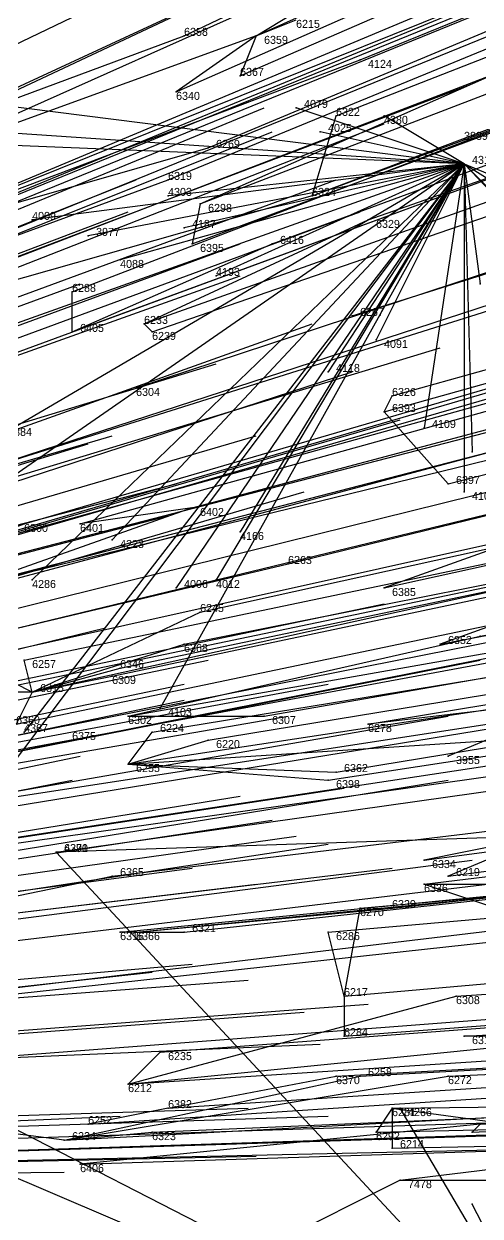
# Model space of a CAD drawing. Extents: x -0.5 to 0.59, y -0.5 to 0.59.
# Drawn here: x 0.305 to 0.362, y -0.0005 to 0.1485 of the extents above; entities that cross this region are included whole.
import ezdxf

# ---------------------------------------------------------------- set-up
doc = ezdxf.new("R2010")
doc.units = 0
for name, color, linetype in [('Facilities', 3, 'CONTINUOUS'), ('Facilities_lines', 3, 'CONTINUOUS'), ('Normals', 1, 'CONTINUOUS'), ('Source_points', 5, 'CONTINUOUS'), ('Text', 3, 'CONTINUOUS')]:
    doc.layers.add(name, color=color, linetype=linetype)

msp = doc.modelspace()

# ---------------------------------------------------------------- linework, layer by layer
at = {"layer": 'Facilities', "color": 3}
for p in [(0.334, 0.147, -0.913), (0.36, 0.131, -1.25), (0.341, 0.127, -0.909), (0.327, 0.126, -0.876), (0.346, 0.112, -0.91), (0.32, 0.111, -0.846), (0.311, 0.11, -0.826), (0.319, 0.103, -0.838), (0.35, 0.1, -0.911), (0.326, 0.088, -0.844), (0.306, 0.065, -0.783), (0.318, 0.062, -0.809), (0.318, 0.056, -0.808), (0.355, 0.041, -0.893), (0.319, 0.035, -0.801), (0.345, 0.027, -0.864), (0.318, 0.016, -0.795), (0.323, 0.013, -0.808), (0.351, 0.013, -0.877), (0.362, 0.011, -0.906), (0.31, 0.009, -0.776), (0.352, 0.004, -0.881)]:
    msp.add_point(p, dxfattribs=at)
at = {"layer": 'Facilities_lines', "color": 3}
for p, q in [((0.334, 0.147, -0.913), (0.357, 0.161, -0.978)), ((0.286, 0.121, -0.778), (0.373, 0.156, -1.011)), ((0.334, 0.147, -0.913), (0.339, 0.149, -0.924)), ((0.29, 0.134, -0.798), (0.325, 0.147, -0.892)), ((0.334, 0.147, -0.913), (0.29, 0.131, -0.796)), ((0.334, 0.147, -0.913), (0.324, 0.14, -0.881)), ((0.334, 0.147, -0.913), (0.332, 0.142, -0.902)), ((0.327, 0.126, -0.876), (0.37, 0.145, -0.993)), ((0.286, 0.121, -0.778), (0.347, 0.144, -0.94)), ((0.36, 0.131, -1.25), (0.289, 0.14, -1.25)), ((0.36, 0.131, -1.25), (0.339, 0.138, -1.25)), ((0.341, 0.127, -0.909), (0.344, 0.137, -0.926)), ((0.36, 0.131, -1.25), (0.35, 0.137, -1.25)), ((0.36, 0.131, -1.25), (0.301, 0.135, -1.25)), ((0.36, 0.131, -1.25), (0.342, 0.135, -1.25)), ((0.286, 0.121, -0.778), (0.328, 0.133, -0.885)), ((0.36, 0.131, -1.25), (0.287, 0.134, -1.25)), ((0.341, 0.127, -0.909), (0.36, 0.134, -0.96)), ((0.36, 0.131, -1.25), (0.295, 0.086, -1.25)), ((0.36, 0.131, -1.25), (0.301, 0.11, -1.25)), ((0.36, 0.131, -1.25), (0.302, 0.054, -1.25)), ((0.36, 0.131, -1.25), (0.302, 0.097, -1.25)), ((0.36, 0.131, -1.25), (0.305, 0.06, -1.25)), ((0.36, 0.131, -1.25), (0.306, 0.124, -1.25)), ((0.36, 0.131, -1.25), (0.306, 0.079, -1.25)), ((0.36, 0.131, -1.25), (0.313, 0.122, -1.25)), ((0.36, 0.131, -1.25), (0.316, 0.084, -1.25)), ((0.36, 0.131, -1.25), (0.317, 0.119, -1.25)), ((0.36, 0.131, -1.25), (0.322, 0.063, -1.25)), ((0.36, 0.131, -1.25), (0.323, 0.127, -1.25)), ((0.36, 0.131, -1.25), (0.324, 0.078, -1.25)), ((0.36, 0.131, -1.25), (0.325, 0.123, -1.25)), ((0.36, 0.131, -1.25), (0.329, 0.079, -1.25)), ((0.36, 0.131, -1.25), (0.329, 0.117, -1.25)), ((0.36, 0.131, -1.25), (0.332, 0.085, -1.25)), ((0.36, 0.131, -1.25), (0.343, 0.105, -1.25)), ((0.36, 0.131, -1.25), (0.349, 0.109, -1.25)), ((0.36, 0.131, -1.25), (0.355, 0.098, -1.25)), ((0.36, 0.131, -1.25), (0.362, 0.116, -1.25)), ((0.36, 0.131, -1.25), (0.36, 0.09, -1.25)), ((0.36, 0.131, -1.25), (0.377, 0.124, -1.25)), ((0.36, 0.131, -1.25), (0.361, 0.095, -1.25)), ((0.36, 0.131, -1.25), (0.382, 0.108, -1.25)), ((0.36, 0.131, -1.25), (0.368, 0.126, -1.25)), ((0.36, 0.131, -1.25), (0.375, 0.116, -1.25)), ((0.282, 0.114, -0.761), (0.323, 0.129, -0.869)), ((0.341, 0.127, -0.909), (0.274, 0.108, -0.736)), ((0.327, 0.126, -0.876), (0.326, 0.121, -0.869)), ((0.32, 0.111, -0.846), (0.348, 0.124, -0.924)), ((0.311, 0.11, -0.826), (0.336, 0.121, -0.894)), ((0.311, 0.11, -0.826), (0.311, 0.115, -0.828)), ((0.32, 0.111, -0.846), (0.321, 0.11, -0.847)), ((0.35, 0.1, -0.911), (0.351, 0.102, -0.914)), ((0.35, 0.1, -0.911), (0.358, 0.091, -0.925)), ((0.326, 0.088, -0.844), (0.292, 0.076, -0.754)), ((0.326, 0.088, -0.844), (0.312, 0.086, -0.809)), ((0.294, 0.082, -0.763), (0.305, 0.086, -0.792)), ((0.364, 0.083, -0.934), (0.35, 0.078, -0.897)), ((0.3, 0.072, -0.772), (0.338, 0.081, -0.868)), ((0.408, 0.078, -1.25), (0.358, 0.057, -1.25)), ((0.371, 0.076, -0.946), (0.357, 0.071, -0.911)), ((0.306, 0.065, -0.783), (0.327, 0.075, -0.838)), ((0.318, 0.062, -0.809), (0.362, 0.072, -0.923)), ((0.306, 0.065, -0.783), (0.325, 0.071, -0.831)), ((0.306, 0.065, -0.783), (0.298, 0.069, -0.764)), ((0.306, 0.065, -0.783), (0.305, 0.069, -0.782)), ((0.306, 0.065, -0.783), (0.317, 0.068, -0.81)), ((0.306, 0.065, -0.783), (0.316, 0.067, -0.806)), ((0.391, 0.066, -0.992), (0.348, 0.061, -0.883)), ((0.306, 0.065, -0.783), (0.3, 0.065, -0.769)), ((0.306, 0.065, -0.783), (0.304, 0.061, -0.775)), ((0.318, 0.062, -0.809), (0.335, 0.062, -0.852)), ((0.318, 0.056, -0.808), (0.321, 0.06, -0.816)), ((0.271, 0.051, -0.69), (0.311, 0.059, -0.791)), ((0.318, 0.056, -0.808), (0.364, 0.059, -0.922)), ((0.318, 0.056, -0.808), (0.328, 0.059, -0.833)), ((0.318, 0.056, -0.808), (0.344, 0.055, -0.872)), ((0.318, 0.056, -0.808), (0.343, 0.054, -0.869)), ((0.37, 0.047, -0.931), (0.309, 0.045, -0.781)), ((0.37, 0.047, -0.931), (0.355, 0.044, -0.895)), ((0.37, 0.047, -0.931), (0.358, 0.042, -0.902)), ((0.375, -0.026, -1.25), (0.309, 0.045, -1.25)), ((0.268, 0.032, -0.676), (0.316, 0.042, -0.797)), ((0.355, 0.041, -0.893), (0.366, 0.041, -0.921)), ((0.355, 0.041, -0.893), (0.37, 0.036, -0.929)), ((0.319, 0.035, -0.801), (0.351, 0.038, -0.882)), ((0.345, 0.027, -0.864), (0.347, 0.038, -0.872)), ((0.319, 0.035, -0.801), (0.317, 0.035, -0.796)), ((0.319, 0.035, -0.801), (0.325, 0.035, -0.818)), ((0.345, 0.027, -0.864), (0.343, 0.035, -0.862)), ((0.318, 0.016, -0.795), (0.359, 0.027, -0.899)), ((0.345, 0.027, -0.864), (0.345, 0.022, -0.864)), ((0.318, 0.016, -0.795), (0.378, 0.022, -0.946)), ((0.368, 0.022, -0.921), (0.36, 0.022, -0.902)), ((0.375, -0.026, -1.25), (0.285, 0.02, -1.25)), ((0.318, 0.016, -0.795), (0.322, 0.02, -0.807)), ((0.31, 0.009, -0.776), (0.249, 0.017, -0.625)), ((0.31, 0.009, -0.776), (0.347, 0.017, -0.869)), ((0.31, 0.009, -0.776), (0.358, 0.017, -0.896)), ((0.323, 0.013, -0.808), (0.344, 0.017, -0.861)), ((0.362, 0.011, -0.906), (0.395, 0.016, -0.989)), ((0.323, 0.013, -0.808), (0.313, 0.011, -0.782)), ((0.351, 0.013, -0.877), (0.349, 0.01, -0.872)), ((0.351, 0.013, -0.877), (0.351, 0.008, -0.878)), ((0.351, 0.013, -0.877), (0.38, 0.009, -0.951)), ((0.375, -0.026, -1.25), (0.352, 0.013, -1.25)), ((0.362, 0.011, -0.906), (0.312, 0.006, -0.78)), ((0.362, 0.011, -0.906), (0.361, 0.01, -0.904)), ((0.375, -0.026, -1.25), (0.293, 0.009, -1.25)), ((0.31, 0.009, -0.776), (0.321, 0.01, -0.802)), ((0.352, 0.004, -0.881), (0.393, 0.009, -0.983)), ((0.352, 0.004, -0.881), (0.334, -0.005, -0.836)), ((0.352, 0.004, -0.881), (0.41, 0.004, -1.024)), ((0.375, -0.026, -1.25), (0.361, 0.001, -1.25))]:
    msp.add_line(p, q, dxfattribs=at)
at = {"layer": 'Normals', "color": 1}
for p, q in [((0.325, 0.147, -0.892), (0.409, 0.187, -0.854)), ((0.334, 0.147, -0.913), (0.419, 0.185, -0.876)), ((0.332, 0.142, -0.902), (0.417, 0.179, -0.864)), ((0.347, 0.144, -0.94), (0.433, 0.179, -0.903)), ((0.324, 0.14, -0.881), (0.408, 0.177, -0.843)), ((0.293, 0.135, -0.808), (0.378, 0.175, -0.771)), ((0.29, 0.134, -0.798), (0.374, 0.173, -0.762)), ((0.344, 0.137, -0.926), (0.431, 0.171, -0.889)), ((0.29, 0.131, -0.796), (0.375, 0.169, -0.759)), ((0.328, 0.133, -0.885), (0.414, 0.169, -0.848)), ((0.36, 0.134, -0.96), (0.447, 0.167, -0.923)), ((0.323, 0.129, -0.869), (0.408, 0.164, -0.831)), ((0.341, 0.127, -0.909), (0.428, 0.16, -0.873)), ((0.246, 0.118, -0.682), (0.329, 0.158, -0.644)), ((0.296, 0.123, -0.8), (0.382, 0.158, -0.763)), ((0.327, 0.126, -0.876), (0.413, 0.159, -0.838)), ((0.286, 0.121, -0.778), (0.372, 0.157, -0.741)), ((0.289, 0.121, -0.783), (0.375, 0.156, -0.746)), ((0.348, 0.124, -0.924), (0.436, 0.155, -0.888)), ((0.326, 0.121, -0.869), (0.412, 0.153, -0.831)), ((0.336, 0.121, -0.894), (0.423, 0.153, -0.856)), ((0.274, 0.115, -0.742), (0.359, 0.15, -0.704)), ((0.282, 0.114, -0.761), (0.368, 0.149, -0.723)), ((0.311, 0.115, -0.828), (0.397, 0.148, -0.791)), ((0.285, 0.112, -0.765), (0.371, 0.145, -0.728)), ((0.311, 0.11, -0.826), (0.398, 0.142, -0.788)), ((0.32, 0.111, -0.846), (0.407, 0.142, -0.809)), ((0.274, 0.108, -0.736), (0.361, 0.141, -0.7)), ((0.321, 0.11, -0.847), (0.408, 0.14, -0.81)), ((0.346, 0.112, -0.91), (0.435, 0.14, -0.872)), ((0.25, 0.103, -0.676), (0.335, 0.138, -0.638)), ((0.339, 0.138, -1.25), (0.339, 0.138, -1.15)), ((0.263, 0.102, -0.706), (0.35, 0.136, -0.669)), ((0.35, 0.137, -1.25), (0.35, 0.137, -1.15)), ((0.251, 0.101, -0.675), (0.336, 0.135, -0.637)), ((0.292, 0.103, -0.774), (0.379, 0.135, -0.737)), ((0.342, 0.135, -1.25), (0.342, 0.135, -1.15)), ((0.319, 0.103, -0.838), (0.407, 0.132, -0.801)), ((0.36, 0.131, -1.25), (0.36, 0.131, -1.15)), ((0.233, 0.095, -0.63), (0.319, 0.129, -0.592)), ((0.257, 0.097, -0.686), (0.344, 0.129, -0.648)), ((0.323, 0.127, -1.25), (0.323, 0.127, -1.15)), ((0.351, 0.102, -0.914), (0.44, 0.127, -0.875)), ((0.231, 0.092, -0.622), (0.318, 0.125, -0.585)), ((0.26, 0.093, -0.689), (0.347, 0.125, -0.652)), ((0.306, 0.124, -1.25), (0.306, 0.124, -1.15)), ((0.35, 0.1, -0.911), (0.439, 0.125, -0.873)), ((0.325, 0.123, -1.25), (0.325, 0.123, -1.15)), ((0.245, 0.089, -0.652), (0.332, 0.121, -0.615)), ((0.313, 0.122, -1.25), (0.313, 0.122, -1.15)), ((0.291, 0.09, -0.762), (0.38, 0.118, -0.725)), ((0.317, 0.119, -1.25), (0.317, 0.119, -1.15)), ((0.245, 0.086, -0.648), (0.332, 0.117, -0.61)), ((0.329, 0.117, -1.25), (0.329, 0.117, -1.15)), ((0.224, 0.084, -0.598), (0.312, 0.116, -0.562)), ((0.282, 0.087, -0.739), (0.371, 0.116, -0.702)), ((0.362, 0.116, -1.25), (0.362, 0.116, -1.15)), ((0.358, 0.091, -0.925), (0.448, 0.114, -0.886)), ((0.305, 0.086, -0.792), (0.394, 0.112, -0.755)), ((0.326, 0.088, -0.844), (0.416, 0.112, -0.808)), ((0.254, 0.08, -0.667), (0.341, 0.111, -0.628)), ((0.312, 0.086, -0.809), (0.402, 0.111, -0.772)), ((0.349, 0.109, -1.25), (0.349, 0.109, -1.15)), ((0.268, 0.081, -0.699), (0.357, 0.108, -0.662)), ((0.293, 0.082, -0.761), (0.382, 0.108, -0.724)), ((0.24, 0.079, -0.632), (0.329, 0.106, -0.594)), ((0.288, 0.08, -0.748), (0.378, 0.106, -0.711)), ((0.294, 0.082, -0.763), (0.384, 0.107, -0.726)), ((0.257, 0.076, -0.671), (0.346, 0.105, -0.634)), ((0.343, 0.105, -1.25), (0.343, 0.105, -1.15)), ((0.338, 0.081, -0.868), (0.428, 0.103, -0.831)), ((0.292, 0.076, -0.754), (0.382, 0.1, -0.717)), ((0.263, 0.073, -0.682), (0.352, 0.099, -0.645)), ((0.227, 0.071, -0.594), (0.316, 0.097, -0.557)), ((0.245, 0.071, -0.639), (0.334, 0.097, -0.602)), ((0.276, 0.075, -0.714), (0.365, 0.098, -0.676)), ((0.35, 0.078, -0.897), (0.44, 0.098, -0.859)), ((0.355, 0.098, -1.25), (0.355, 0.098, -1.15)), ((0.224, 0.069, -0.586), (0.313, 0.096, -0.549)), ((0.278, 0.073, -0.718), (0.367, 0.096, -0.68)), ((0.273, 0.072, -0.706), (0.363, 0.094, -0.668)), ((0.3, 0.072, -0.772), (0.391, 0.094, -0.736)), ((0.327, 0.075, -0.838), (0.418, 0.095, -0.801)), ((0.361, 0.095, -1.25), (0.361, 0.095, -1.15)), ((0.235, 0.068, -0.611), (0.324, 0.091, -0.573)), ((0.278, 0.069, -0.715), (0.367, 0.091, -0.677)), ((0.251, 0.064, -0.648), (0.34, 0.09, -0.61)), ((0.36, 0.09, -1.25), (0.36, 0.09, -1.15)), ((0.298, 0.069, -0.764), (0.388, 0.089, -0.727)), ((0.305, 0.069, -0.782), (0.396, 0.088, -0.745)), ((0.325, 0.071, -0.831), (0.416, 0.089, -0.795)), ((0.357, 0.071, -0.911), (0.448, 0.088, -0.873)), ((0.362, 0.072, -0.923), (0.454, 0.088, -0.886)), ((0.234, 0.064, -0.606), (0.323, 0.087, -0.568)), ((0.317, 0.068, -0.81), (0.408, 0.087, -0.772)), ((0.306, 0.065, -0.783), (0.397, 0.085, -0.746)), ((0.316, 0.067, -0.806), (0.406, 0.086, -0.769)), ((0.332, 0.085, -1.25), (0.332, 0.085, -1.15)), ((0.3, 0.065, -0.769), (0.391, 0.084, -0.732)), ((0.316, 0.084, -1.25), (0.316, 0.084, -1.15)), ((0.304, 0.061, -0.775), (0.395, 0.08, -0.738)), ((0.306, 0.079, -1.25), (0.306, 0.079, -1.15)), ((0.329, 0.079, -1.25), (0.329, 0.079, -1.15)), ((0.318, 0.062, -0.809), (0.409, 0.078, -0.773)), ((0.324, 0.078, -1.25), (0.324, 0.078, -1.15)), ((0.335, 0.062, -0.852), (0.427, 0.078, -0.815)), ((0.259, 0.057, -0.663), (0.35, 0.076, -0.627)), ((0.311, 0.059, -0.791), (0.402, 0.077, -0.754)), ((0.348, 0.061, -0.883), (0.439, 0.076, -0.845)), ((0.321, 0.06, -0.816), (0.413, 0.075, -0.78)), ((0.286, 0.056, -0.729), (0.377, 0.074, -0.691)), ((0.328, 0.059, -0.833), (0.42, 0.074, -0.796)), ((0.225, 0.051, -0.577), (0.315, 0.073, -0.539)), ((0.289, 0.055, -0.737), (0.381, 0.072, -0.699)), ((0.237, 0.05, -0.606), (0.328, 0.069, -0.569)), ((0.271, 0.051, -0.69), (0.362, 0.069, -0.652)), ((0.318, 0.056, -0.808), (0.41, 0.07, -0.771)), ((0.344, 0.055, -0.872), (0.436, 0.07, -0.834)), ((0.343, 0.054, -0.869), (0.435, 0.068, -0.832)), ((0.234, 0.047, -0.598), (0.325, 0.066, -0.56)), ((0.252, 0.049, -0.641), (0.343, 0.066, -0.604)), ((0.298, 0.051, -0.755), (0.389, 0.065, -0.717)), ((0.234, 0.045, -0.596), (0.325, 0.064, -0.559)), ((0.293, 0.049, -0.744), (0.385, 0.064, -0.706)), ((0.322, 0.063, -1.25), (0.322, 0.063, -1.15)), ((0.246, 0.046, -0.626), (0.338, 0.062, -0.589)), ((0.266, 0.046, -0.676), (0.358, 0.062, -0.639)), ((0.305, 0.06, -1.25), (0.305, 0.06, -1.15)), ((0.292, 0.045, -0.74), (0.384, 0.059, -0.702)), ((0.222, 0.038, -0.563), (0.312, 0.057, -0.525)), ((0.289, 0.044, -0.731), (0.381, 0.057, -0.693)), ((0.309, 0.045, -0.781), (0.401, 0.058, -0.744)), ((0.358, 0.057, -1.25), (0.358, 0.057, -1.15)), ((0.355, 0.044, -0.895), (0.447, 0.056, -0.857)), ((0.22, 0.036, -0.558), (0.311, 0.054, -0.521)), ((0.266, 0.039, -0.673), (0.358, 0.054, -0.636)), ((0.358, 0.042, -0.902), (0.45, 0.054, -0.864)), ((0.253, 0.039, -0.64), (0.345, 0.053, -0.604)), ((0.316, 0.042, -0.797), (0.408, 0.053, -0.76)), ((0.24, 0.037, -0.608), (0.332, 0.052, -0.571)), ((0.355, 0.041, -0.893), (0.447, 0.052, -0.856)), ((0.244, 0.035, -0.617), (0.336, 0.049, -0.579)), ((0.351, 0.038, -0.882), (0.443, 0.048, -0.844)), ((0.247, 0.034, -0.623), (0.339, 0.047, -0.585)), ((0.251, 0.032, -0.633), (0.343, 0.046, -0.596)), ((0.309, 0.045, -1.25), (0.309, 0.045, -1.15)), ((0.325, 0.035, -0.818), (0.417, 0.045, -0.78)), ((0.347, 0.038, -0.872), (0.439, 0.046, -0.834)), ((0.268, 0.032, -0.676), (0.361, 0.044, -0.639)), ((0.296, 0.033, -0.746), (0.388, 0.044, -0.708)), ((0.317, 0.035, -0.796), (0.409, 0.044, -0.759)), ((0.319, 0.035, -0.801), (0.411, 0.044, -0.764)), ((0.235, 0.031, -0.592), (0.326, 0.043, -0.554)), ((0.259, 0.032, -0.652), (0.351, 0.043, -0.616)), ((0.343, 0.035, -0.862), (0.435, 0.043, -0.824)), ((0.242, 0.03, -0.61), (0.334, 0.041, -0.572)), ((0.295, 0.027, -0.742), (0.387, 0.038, -0.704)), ((0.292, 0.026, -0.733), (0.384, 0.036, -0.696)), ((0.345, 0.027, -0.864), (0.437, 0.035, -0.826)), ((0.359, 0.027, -0.899), (0.451, 0.033, -0.861)), ((0.23, 0.02, -0.577), (0.321, 0.03, -0.538)), ((0.235, 0.023, -0.59), (0.326, 0.031, -0.551)), ((0.241, 0.022, -0.605), (0.333, 0.029, -0.567)), ((0.345, 0.022, -0.864), (0.437, 0.029, -0.826)), ((0.322, 0.02, -0.807), (0.415, 0.027, -0.77)), ((0.36, 0.022, -0.902), (0.453, 0.027, -0.865)), ((0.255, 0.019, -0.64), (0.348, 0.026, -0.604)), ((0.247, 0.018, -0.62), (0.34, 0.025, -0.583)), ((0.283, 0.018, -0.708), (0.375, 0.025, -0.67)), ((0.249, 0.017, -0.625), (0.342, 0.021, -0.588)), ((0.318, 0.016, -0.795), (0.41, 0.022, -0.759)), ((0.344, 0.017, -0.861), (0.436, 0.022, -0.823)), ((0.347, 0.017, -0.869), (0.44, 0.022, -0.832)), ((0.358, 0.017, -0.896), (0.451, 0.021, -0.858)), ((0.323, 0.013, -0.808), (0.415, 0.019, -0.77)), ((0.313, 0.011, -0.782), (0.405, 0.017, -0.745)), ((0.31, 0.009, -0.776), (0.403, 0.014, -0.739)), ((0.321, 0.01, -0.802), (0.413, 0.014, -0.765)), ((0.351, 0.013, -0.877), (0.444, 0.014, -0.84)), ((0.361, 0.01, -0.904), (0.454, 0.014, -0.867)), ((0.362, 0.011, -0.906), (0.455, 0.014, -0.869)), ((0.225, 0.008, -0.563), (0.317, 0.012, -0.524)), ((0.24, 0.01, -0.601), (0.333, 0.013, -0.563)), ((0.25, 0.009, -0.626), (0.343, 0.012, -0.589)), ((0.297, 0.009, -0.742), (0.389, 0.012, -0.704)), ((0.349, 0.01, -0.872), (0.441, 0.012, -0.835)), ((0.352, 0.013, -1.25), (0.352, 0.013, -1.15)), ((0.281, 0.007, -0.702), (0.373, 0.01, -0.664)), ((0.284, 0.007, -0.711), (0.377, 0.01, -0.672)), ((0.312, 0.006, -0.78), (0.405, 0.009, -0.743)), ((0.351, 0.008, -0.878), (0.444, 0.01, -0.841)), ((0.282, 0.006, -0.705), (0.374, 0.008, -0.667)), ((0.241, 0.005, -0.603), (0.334, 0.007, -0.565)), ((0.217, 0.004, -0.544), (0.31, 0.005, -0.507)), ((0.352, 0.004, -0.881), (0.445, 0.004, -0.844)), ((0.361, 0.001, -1.25), (0.361, 0.001, -1.15))]:
    msp.add_line(p, q, dxfattribs=at)
at = {"layer": 'Source_points', "color": 5}
for p in [(0.325, 0.147, -0.892), (0.347, 0.144, -0.94), (0.332, 0.142, -0.902), (0.324, 0.14, -0.881), (0.339, 0.138, -1.25), (0.344, 0.137, -0.926), (0.35, 0.137, -1.25), (0.342, 0.135, -1.25), (0.328, 0.133, -0.885), (0.36, 0.134, -0.96), (0.323, 0.129, -0.869), (0.323, 0.127, -1.25), (0.306, 0.124, -1.25), (0.348, 0.124, -0.924), (0.325, 0.123, -1.25), (0.313, 0.122, -1.25), (0.326, 0.121, -0.869), (0.336, 0.121, -0.894), (0.317, 0.119, -1.25), (0.329, 0.117, -1.25), (0.311, 0.115, -0.828), (0.362, 0.116, -1.25), (0.321, 0.11, -0.847), (0.349, 0.109, -1.25), (0.343, 0.105, -1.25), (0.351, 0.102, -0.914), (0.355, 0.098, -1.25), (0.361, 0.095, -1.25), (0.358, 0.091, -0.925), (0.36, 0.09, -1.25), (0.305, 0.086, -0.792), (0.312, 0.086, -0.809), (0.332, 0.085, -1.25), (0.316, 0.084, -1.25), (0.338, 0.081, -0.868), (0.306, 0.079, -1.25), (0.329, 0.079, -1.25), (0.324, 0.078, -1.25), (0.35, 0.078, -0.897), (0.327, 0.075, -0.838), (0.362, 0.072, -0.923), (0.325, 0.071, -0.831), (0.357, 0.071, -0.911), (0.305, 0.069, -0.782), (0.317, 0.068, -0.81), (0.316, 0.067, -0.806), (0.322, 0.063, -1.25), (0.335, 0.062, -0.852), (0.305, 0.06, -1.25), (0.321, 0.06, -0.816), (0.348, 0.061, -0.883), (0.311, 0.059, -0.791), (0.328, 0.059, -0.833), (0.358, 0.057, -1.25), (0.343, 0.054, -0.869), (0.344, 0.055, -0.872), (0.309, 0.045, -1.25), (0.309, 0.045, -0.781), (0.355, 0.044, -0.895), (0.316, 0.042, -0.797), (0.358, 0.042, -0.902), (0.347, 0.038, -0.872), (0.351, 0.038, -0.882), (0.317, 0.035, -0.796), (0.325, 0.035, -0.818), (0.343, 0.035, -0.862), (0.359, 0.027, -0.899), (0.345, 0.022, -0.864), (0.36, 0.022, -0.902), (0.322, 0.02, -0.807), (0.344, 0.017, -0.861), (0.347, 0.017, -0.869), (0.358, 0.017, -0.896), (0.352, 0.013, -1.25), (0.313, 0.011, -0.782), (0.321, 0.01, -0.802), (0.349, 0.01, -0.872), (0.361, 0.01, -0.904), (0.351, 0.008, -0.878), (0.312, 0.006, -0.78), (0.361, 0.001, -1.25)]:
    msp.add_point(p, dxfattribs=at)

# ---------------------------------------------------------------- texts
at = {"layer": 'Text', "color": 3}
for s, p in [('6215', (0.339, 0.148, -0.924)), ('6358', (0.325, 0.147, -0.892)), ('6359', (0.335, 0.146, -0.913)), ('4124', (0.348, 0.143, -0.94)), ('6367', (0.332, 0.142, -0.902)), ('6340', (0.324, 0.139, -0.881)), ('4079', (0.34, 0.138, -1.25)), ('6322', (0.344, 0.137, -0.926)), ('4025', (0.343, 0.135, -1.25)), ('4380', (0.35, 0.136, -1.25)), ('3889', (0.36, 0.134, -0.96)), ('6269', (0.329, 0.133, -0.885)), ('4310', (0.361, 0.131, -1.25)), ('6319', (0.323, 0.129, -0.869)), ('4303', (0.323, 0.127, -1.25)), ('6324', (0.341, 0.127, -0.909)), ('6298', (0.328, 0.125, -0.876)), ('4009', (0.306, 0.124, -1.25)), ('4187', (0.326, 0.123, -1.25)), ('6329', (0.349, 0.123, -0.924)), ('3977', (0.314, 0.122, -1.25)), ('6395', (0.327, 0.12, -0.869)), ('6416', (0.337, 0.121, -0.894)), ('4088', (0.317, 0.118, -1.25)), ('4193', (0.329, 0.117, -1.25)), ('6288', (0.311, 0.115, -0.828)), ('6233', (0.32, 0.111, -0.846)), ('6267', (0.347, 0.112, -0.91)), ('6405', (0.312, 0.11, -0.826)), ('6239', (0.321, 0.109, -0.847)), ('4091', (0.35, 0.108, -1.25)), ('4118', (0.344, 0.105, -1.25)), ('6304', (0.319, 0.102, -0.838)), ('6326', (0.351, 0.102, -0.914)), ('6393', (0.351, 0.1, -0.911)), ('4109', (0.356, 0.098, -1.25)), ('4384', (0.303, 0.097, -1.25)), ('6397', (0.359, 0.091, -0.925)), ('4100', (0.361, 0.089, -1.25)), ('6402', (0.327, 0.087, -0.844)), ('6300', (0.305, 0.085, -0.792)), ('6401', (0.312, 0.085, -0.809)), ('4166', (0.332, 0.084, -1.25)), ('4223', (0.317, 0.083, -1.25)), ('6263', (0.338, 0.081, -0.868)), ('4286', (0.306, 0.078, -1.25)), ('4006', (0.325, 0.078, -1.25)), ('4012', (0.329, 0.078, -1.25)), ('6385', (0.351, 0.077, -0.897)), ('6245', (0.327, 0.075, -0.838)), ('6352', (0.358, 0.071, -0.911)), ('6368', (0.325, 0.07, -0.831)), ('6257', (0.306, 0.068, -0.782)), ('6346', (0.317, 0.068, -0.81)), ('6315', (0.307, 0.065, -0.783)), ('6309', (0.316, 0.066, -0.806)), ('4103', (0.323, 0.062, -1.25)), ('6360', (0.304, 0.061, -0.775)), ('6302', (0.318, 0.061, -0.809)), ('6307', (0.336, 0.061, -0.852)), ('4367', (0.305, 0.06, -1.25)), ('6375', (0.311, 0.059, -0.791)), ('6224', (0.322, 0.06, -0.816)), ('6278', (0.348, 0.06, -0.883)), ('6220', (0.329, 0.058, -0.833)), ('3955', (0.359, 0.056, -1.25)), ('6255', (0.319, 0.055, -0.808)), ('6362', (0.345, 0.055, -0.872)), ('6398', (0.344, 0.053, -0.869)), ('4371', (0.31, 0.045, -1.25)), ('6290', (0.31, 0.045, -0.781)), ('6334', (0.356, 0.043, -0.895)), ('6365', (0.317, 0.042, -0.797)), ('6219', (0.359, 0.042, -0.902)), ('6336', (0.355, 0.04, -0.893)), ('6339', (0.351, 0.038, -0.882)), ('6270', (0.347, 0.037, -0.872)), ('6321', (0.326, 0.035, -0.818)), ('6316', (0.317, 0.034, -0.796)), ('6366', (0.319, 0.034, -0.801)), ('6286', (0.344, 0.034, -0.862)), ('6217', (0.345, 0.027, -0.864)), ('6308', (0.359, 0.026, -0.899)), ('6284', (0.345, 0.022, -0.864)), ('6317', (0.361, 0.021, -0.902)), ('6235', (0.323, 0.019, -0.807)), ('6258', (0.348, 0.017, -0.869)), ('6370', (0.344, 0.016, -0.861)), ('6272', (0.358, 0.016, -0.896)), ('6212', (0.318, 0.015, -0.795)), ('6382', (0.323, 0.013, -0.808)), ('6252', (0.313, 0.011, -0.782)), ('6281', (0.351, 0.012, -0.877)), ('4266', (0.353, 0.012, -1.25)), ('6234', (0.311, 0.009, -0.776)), ('6323', (0.321, 0.009, -0.802)), ('6292', (0.349, 0.009, -0.872)), ('6214', (0.352, 0.008, -0.878)), ('6406', (0.312, 0.005, -0.78)), ('7478', (0.353, 0.003, -0.881))]:
    msp.add_text(s, height=0.001, dxfattribs=at).set_placement(p)

doc.saveas('drawing.dxf')
